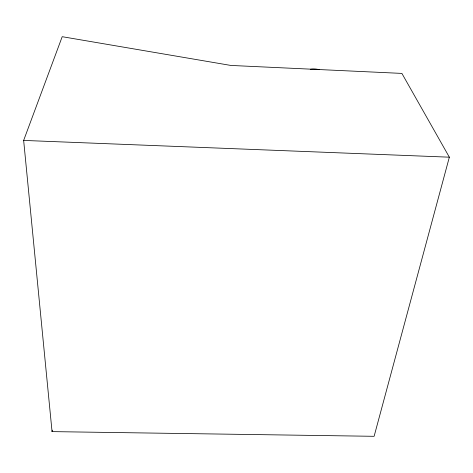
<?xml version="1.0" encoding="UTF-8"?>
<svg xmlns="http://www.w3.org/2000/svg" width="473" height="473" viewBox="0 0 473 473"><rect width="100%" height="100%" fill="white"/><g stroke="black" fill="none" stroke-linecap="round" stroke-linejoin="round"><path stroke-width="0.71" d="M52.048 431.613L23.65 140.422L62.205 36.693L230.848 65.44L401.896 73.41L449.35 157.184L374.119 436.307L52.048 431.613L52.32 430.158M23.65 140.422L449.35 157.184M310.442 69.3A17.105 15.337 -25.8 0 1 319.157 69.708"/></g></svg>
